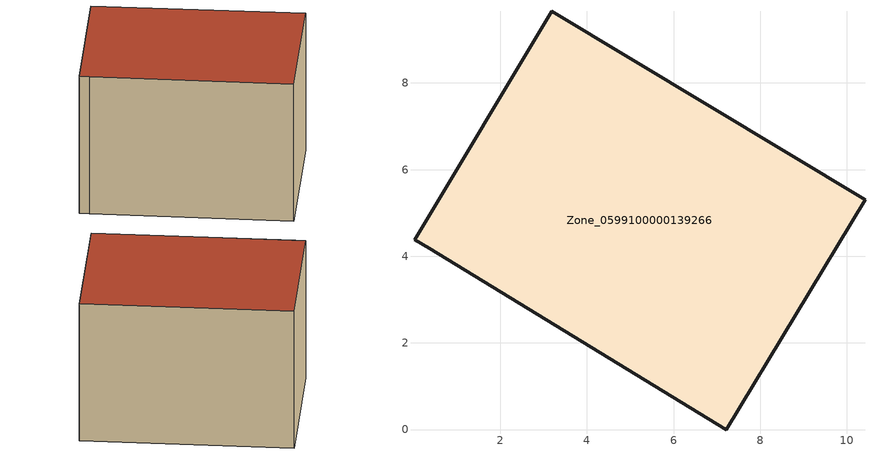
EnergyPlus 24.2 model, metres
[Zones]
Zone_0599100000139266
 floor ground (C_G): 7.22,0 0.36,4.19 0.02,4.39 3.19,9.65 10.42,5.3 z0
 wall outside (C_F): 7.22,0 10.42,5.3 3.19,9.65 0.02,4.39 0.36,4.19 7.22,0 z0:6
 roof outside (C_R): 0.36,4.19 7.22,0 10.42,5.3 3.19,9.65 0.02,4.39 z6
[BUILDING]
Pand.0599100000139266: North Axis=0; Terrain=City; Loads Convergence Tolerance Value=0.04; Temperature Convergence Tolerance Value=0.4; Solar Distribution=FullExterior; Maximum Number of Warmup Days=25; Minimum Number of Warmup Days=1
[Site:Location]
Rotterdam.The.Hague.AP_ZH_NLD Design_Conditions: Latitude=51.96; Longitude=4.45; Time Zone=1; Elevation=-4.5
[SITE:GROUNDTEMPERATURE:BUILDINGSURFACE]
18, 18, 18, 18, 18, 18, 18, 18, 18, 18, 18, 18
[MATERIAL] Thermal Absorptance=0.9; Solar Absorptance=0.7; Visible Absorptance=0.7
Name | Roughness | Thickness | Conductivity | Density | Specific Heat
G.TC.1965-1974 | MediumSmooth | 0.15 | 0.882353 | 540 | 1210
F.TC.1965-1974 | Rough | 0.3 | 0.697674 | 1920 | 840
R.TC.1965-1974 | MediumRough | 0.2 | 0.232558 | 1500 | 1000
[CONSTRUCTION]
C_G: G.TC.1965-1974
C_F: F.TC.1965-1974
C_R: R.TC.1965-1974
[ZONE]
Zone_0599100000139266: Type=1; Multiplier=1; Ceiling Height=Autocalculate; Volume=Autocalculate; Floor Area=autocalculate; Part of Total Floor Area=Yes
[ZONEINFILTRATION:DESIGNFLOWRATE]
Infil_Zone_0599100000139266: Zone or ZoneList or Space or SpaceList=Zone_0599100000139266; Schedule=AlwaysOn; Design Flow Rate Calculation Method=Flow/Area; Flow Rate per Floor Area=0.003; Constant Term Coefficient=1; Temperature Term Coefficient=0; Velocity Term Coefficient=0; Velocity Squared Term Coefficient=0
[HVACTEMPLATE:ZONE:IDEALLOADSAIRSYSTEM]
Zone_0599100000139266: Maximum Heating Supply Air Temperature=50; Minimum Cooling Supply Air Temperature=13; Maximum Heating Supply Air Humidity Ratio=0.0156; Minimum Cooling Supply Air Humidity Ratio=0.0077; Heating Limit=NoLimit; Cooling Limit=NoLimit; Dehumidification Control Type=ConstantSensibleHeatRatio; Cooling Sensible Heat Ratio=0.7; Dehumidification Setpoint=60; Humidification Control Type=None; Humidification Setpoint=30; Outdoor Air Method=None; Outdoor Air Flow Rate per Person=0.00944; Outdoor Air Flow Rate per Zone Floor Area=0; Outdoor Air Flow Rate per Zone=0; Demand Controlled Ventilation Type=None; Outdoor Air Economizer Type=NoEconomizer; Heat Recovery Type=None; Sensible Heat Recovery Effectiveness=0.7; Latent Heat Recovery Effectiveness=0.65
[ZONECONTROL:THERMOSTAT]
ThermostatControl_Zone_0599100000139266: Zone or ZoneList=Zone_0599100000139266; Control Type Schedule=DualSetpointControlType; Control 1=Thermostat_Zone_0599100000139266; Temperature Difference Between Cutout And Setpoint=0
[THERMOSTATSETPOINT:DUALSETPOINT]
Thermostat_Zone_0599100000139266: Heating Setpoint Temperature Schedule=HeatingSetpoint_Zone_0599100000139266; Cooling Setpoint Temperature Schedule=CoolingSetpoint_Zone_0599100000139266
[SCHEDULE:COMPACT]
HeatingSetpoint_Zone_0599100000139266: Through: 12/31, For: AllDays, Until: 24:00, 21
CoolingSetpoint_Zone_0599100000139266: Through: 12/31, For: AllDays, Until: 24:00, 24
DualSetpointControlType: Through: 12/31, For: AllDays, Until: 24:00, 4
AlwaysOn: Through: 12/31, For: AllDays, Until: 24:00, 1
